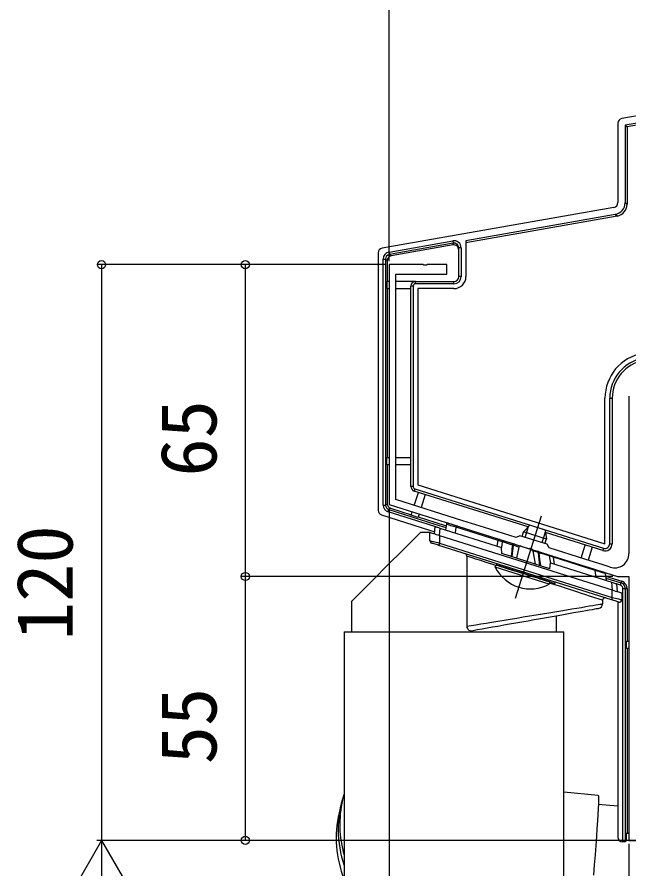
# Model space of a CAD drawing. Units: millimetres, scale not verified. Extents: x -700 to 700, y -1043 to 1037.
# Drawn here: x 389.9 to 517.5, y 630.8 to 808.4 of the extents above; entities that cross this region are included whole.
import ezdxf
from ezdxf.enums import TextEntityAlignment as Align

# ---------------------------------------------------------------- set-up
doc = ezdxf.new("R2010")
doc.units = ezdxf.units.MM
doc.header["$LTSCALE"] = 6
for name, color, linetype in [('0-3_YKK_11', 7, 'Continuous'), ('0-4_YKK_12', 2, 'Continuous'), ('0-5_YKK_13', 4, 'Continuous'), ('0-6_YKK_D', 6, 'Continuous')]:
    doc.layers.add(name, color=color, linetype=linetype)
doc.styles.add('ＭＳ ゴシック', font='')
doc.styles.get('ＭＳ ゴシック').set_extended_font_data('MS Gothic')

msp = doc.modelspace()

# ---------------------------------------------------------------- linework, layer by layer
at = {"layer": '0-3_YKK_11'}
msp.add_line((517.5, 729.411), (517.5, 696.594), dxfattribs=at)
msp.add_lwpolyline([(513.598, 693.733), (512.108, 694.203), (508.282, 695.409), (500.854, 697.751), (500.463, 698.504), (494.74, 700.308), (493.988, 699.916), (487.394, 701.995), (482.88, 703.419), (468.9, 707.827), (468.9, 754.8), (479.5, 754.8), (479.5, 756.8), (475.458, 756.8), (475.275, 756.68), (474.725, 756.68), (474.542, 756.8), (467.5, 756.8), (467.5, 706.8), (496.563, 697.636), (496.774, 697.696), (497.298, 697.53), (497.437, 697.361), (515.074, 691.8), (517.5, 691.8), (517.5, 636.8), (519.5, 636.8)], dxfattribs=at)
msp.add_arc((514.5, 696.594), 3, 252.5, 0.00001, dxfattribs=at)
at = {"layer": '0-4_YKK_12'}
msp.add_line((499.165, 704.365), (493.755, 687.207), dxfattribs=at)
at = {"layer": '0-5_YKK_13'}
for p, q in [((550.25, 793.266), (516.019, 787.231)), ((550.51, 791.789), (516.694, 785.826)), ((515.194, 786.248), (515.194, 769.71)), ((516.694, 785.826), (517.092, 785.493)), ((516.694, 785.826), (516.694, 769.708)), ((517.092, 785.493), (517.092, 769.375)), ((516.694, 769.708), (517.092, 769.375)), ((514.369, 768.728), (466.019, 760.202)), ((514.632, 767.251), (483.5, 761.761)), ((515.03, 766.917), (514.632, 767.251)), ((515.03, 766.917), (483.5, 761.358)), ((467.461, 759.411), (480.74, 761.752)), ((483.5, 761.761), (483.5, 754.3)), ((480.827, 760.886), (467.917, 758.61)), ((480.827, 760.886), (480.827, 761.261)), ((482.5, 760.272), (482, 760.272)), ((482.5, 760.272), (482.5, 754.3)), ((465.194, 759.219), (465.194, 705.573)), ((467.461, 759.411), (467.548, 758.919)), ((467.548, 758.919), (467.917, 758.61)), ((466.224, 706.693), (466.224, 757.936)), ((467.092, 757.627), (466.723, 757.936)), ((467.092, 757.627), (467.092, 753.3)), ((467, 753.3), (467, 751.8)), ((467.5, 753.3), (467, 753.3)), ((473, 753.3), (468.9, 753.3)), ((481, 752.8), (473, 752.8)), ((481, 752.8), (481, 753.3)), ((467, 751.8), (467.5, 751.8)), ((467.092, 751.8), (467.092, 716.565)), ((468.9, 751.8), (472, 751.8)), ((472.5, 752.3), (472, 752.3)), ((472.5, 752.3), (472.5, 710.564)), ((513.5, 698.634), (513.5, 728.946)), ((513.5, 728.946), (514, 728.946)), ((514, 728.946), (514, 698.634)), ((467, 715.065), (467, 716.565)), ((467, 716.565), (467.5, 716.565)), ((468.9, 716.565), (472, 716.565)), ((467.5, 715.065), (467, 715.065)), ((467.092, 715.065), (467.092, 706.964)), ((472, 715.065), (468.9, 715.065)), ((472.85, 710.087), (472.699, 709.61)), ((496.45, 702.122), (472.699, 709.61)), ((472.728, 706.619), (473.584, 709.332)), ((472.85, 710.087), (512.199, 697.68)), ((475.014, 708.881), (474.159, 706.168)), ((466.224, 706.693), (466.723, 706.693)), ((466.723, 706.693), (467.092, 706.964)), ((467.79, 706.012), (467.421, 705.742)), ((467.79, 706.012), (472.108, 704.651)), ((472.08, 704.563), (472.307, 705.284)), ((473.511, 704.112), (472.08, 704.563)), ((473.738, 704.833), (473.511, 704.112)), ((476.954, 700.674), (477.088, 702.204)), ((478.084, 701.89), (477.95, 700.36)), ((478.084, 701.89), (490.887, 697.853)), ((479.42, 702.681), (479.237, 701.526)), ((481.314, 700.872), (481.474, 702.046)), ((490.186, 699.299), (481.474, 702.046)), ((481.821, 702.285), (490.542, 699.535)), ((496.792, 702.492), (495.518, 701.112)), ((495.841, 699.961), (496.56, 702.241)), ((500.035, 701.47), (496.792, 702.492)), ((500.035, 701.47), (500.286, 699.608)), ((476, 700.974), (474, 700.974)), ((476, 699.244), (476, 700.974)), ((478, 700.344), (478, 698.771)), ((478, 700.344), (514, 688.993)), ((490.542, 699.535), (491.415, 699.26)), ((495.217, 700.158), (495.518, 701.112)), ((499.362, 698.851), (500.08, 701.131)), ((513.85, 686.943), (477.85, 698.294)), ((478, 698.771), (514, 687.42)), ((490.02, 698.127), (490.186, 699.294)), ((491.052, 699.021), (490.186, 699.294)), ((491.052, 699.021), (490.881, 697.855)), ((491, 696.559), (490.887, 697.853)), ((494.502, 697.941), (493.338, 698.308)), ((493.675, 698.547), (494.942, 698.147)), ((494.502, 697.941), (494.056, 695.596)), ((494.942, 698.147), (497.163, 697.447)), ((507.539, 695.644), (508.394, 698.356)), ((509.825, 697.905), (508.97, 695.193)), ((513.5, 698.634), (514, 698.634)), ((483.659, 696.06), (483.659, 681.417)), ((501, 693.406), (491, 696.559)), ((497.163, 697.447), (498.437, 697.046)), ((497.422, 697.178), (497.939, 694.372)), ((498.602, 696.807), (497.422, 697.178)), ((500.69, 696.335), (501.563, 696.06)), ((501.744, 695.823), (500.877, 696.096)), ((500.877, 696.096), (501.102, 694.576)), ((501.563, 696.06), (510.284, 693.31)), ((501.033, 690.67), (489.779, 694.218)), ((489.9, 694.495), (489.9, 694.18)), ((501.955, 694.364), (501.745, 695.818)), ((510.457, 693.071), (501.745, 695.818)), ((510.661, 691.619), (510.457, 693.071)), ((512.505, 692.436), (512.738, 690.964)), ((500.88, 690.184), (501.033, 690.67)), ((502.1, 690.333), (502.1, 690.648)), ((512.592, 691.886), (515.979, 690.818)), ((512.656, 691.479), (515.868, 690.466)), ((515.868, 690.466), (515.979, 690.818)), ((514.05, 688.977), (513.909, 690.595)), ((514, 687.42), (514, 688.993)), ((514.905, 690.281), (515.046, 688.663)), ((515.718, 689.99), (514.908, 690.246)), ((515.718, 689.99), (515.868, 690.466)), ((516.224, 636.494), (516.224, 689.3)), ((516, 688.362), (516, 686.947)), ((459.65, 686.624), (459.65, 680.265)), ((512, 686.845), (512, 686.102)), ((515.194, 686.519), (515.194, 637.492)), ((502.35, 683.561), (502.35, 680.265)), ((458.1, 680.265), (458.1, 644.396)), ((458.1, 680.265), (503.9, 680.265)), ((459.65, 680.265), (483.659, 680.265)), ((483.659, 680.265), (502.35, 680.265)), ((503.9, 612.265), (503.9, 680.265)), ((517, 676.8), (517, 678.3)), ((517, 678.3), (517.5, 678.3)), ((517.5, 676.8), (517, 676.8)), ((517.092, 676.8), (517.092, 638.392)), ((458.1, 646.614), (457.785, 645.27)), ((511.087, 646.192), (503.9, 646.821)), ((457.446, 644.263), (457.038, 642.52)), ((458.1, 643.453), (458.1, 612.265)), ((515.194, 643.925), (511.107, 644.283)), ((517, 638.3), (517.092, 638.392)), ((517, 636.8), (517, 638.3)), ((517, 638.3), (517.5, 638.3)), ((517.092, 638.392), (517.5, 638.392)), ((516.192, 636.494), (516.224, 636.494)), ((516.723, 636.523), (517, 636.8)), ((520, 636.8), (517, 636.8))]:
    msp.add_line(p, q, dxfattribs=at)
for points in [[(618.515, 803.47), (617.038, 803.209), (616.964, 803.103), (517.092, 785.493)], [(480.74, 761.752), (480.827, 761.261), (467.548, 758.919)], [(482.5, 754.3), (482, 754.3), (482, 760.272)], [(466.224, 757.936), (466.723, 757.936), (466.723, 706.693)], [(473, 752.8), (473, 753.3), (481, 753.3)], [(472.5, 710.564), (472, 710.564), (472, 752.3)], [(481, 751.8), (473.5, 751.8), (473.5, 710.931), (512.5, 698.634), (512.5, 728.946)], [(467.271, 705.266), (467.421, 705.742), (477, 702.721), (479.311, 701.993)], [(477.085, 702.171), (477, 702.198), (467.271, 705.266)], [(465.892, 704.621), (475.903, 701.464), (476.993, 701.121)], [(473.538, 704.199), (477, 703.108), (479.369, 702.361)], [(477.088, 702.204), (477.103, 702.199), (477.148, 702.185), (477.222, 702.162), (477.322, 702.13), (477.445, 702.092), (477.587, 702.047), (477.745, 701.997), (477.912, 701.944), (478.084, 701.89)], [(481.474, 702.046), (481.474, 702.046), (480.881, 702.229), (480.38, 702.384), (479.97, 702.511), (479.67, 702.603), (479.431, 702.677), (479.42, 702.681)], [(479.807, 702.92), (479.868, 702.9), (480.052, 702.842), (480.343, 702.751), (480.747, 702.623), (481.821, 702.285)], [(474, 700.974), (472.767, 699.741), (471.565, 698.54), (470.4, 697.374), (469.275, 696.249), (468.195, 695.169), (467.163, 694.138), (466.185, 693.159), (465.263, 692.238), (464.402, 691.376), (463.604, 690.578), (462.872, 689.846), (462.21, 689.184), (461.619, 688.594), (461.103, 688.077), (460.662, 687.637), (460.3, 687.274), (460.016, 686.991), (459.813, 686.787), (459.691, 686.665), (459.65, 686.624)], [(476, 700.974), (476.03, 700.965), (476.121, 700.936), (476.268, 700.89), (476.468, 700.827), (476.714, 700.749), (477, 700.659), (477.316, 700.559), (477.653, 700.453), (478, 700.344)], [(499.986, 698.654), (500.286, 699.608), (495.518, 701.112)], [(512.199, 697.68), (512.049, 697.204), (500.102, 700.97)], [(476, 699.244), (476.03, 699.237), (476.121, 699.215), (476.268, 699.181), (476.468, 699.133), (476.714, 699.075), (477, 699.007), (477.316, 698.933), (477.653, 698.853), (478, 698.771)], [(478, 698.771), (477.971, 698.678), (477.942, 698.588), (477.916, 698.506), (477.894, 698.434), (477.875, 698.374), (477.861, 698.33), (477.853, 698.303), (477.85, 698.294), (477.589, 698.376), (477.337, 698.456), (477.1, 698.531), (476.885, 698.598), (476.701, 698.656), (476.551, 698.704), (476.44, 698.739), (476.372, 698.76), (476.35, 698.767)], [(493.212, 698.38), (493.212, 698.38), (492.811, 698.499), (492.15, 698.695), (491.591, 698.861), (491.052, 699.021), (491.052, 699.021)], [(491.415, 699.26), (491.921, 699.1), (492.439, 698.937), (493.069, 698.738), (493.475, 698.61)], [(492.975, 695.937), (493.106, 697.137), (493.242, 698.371)], [(493.338, 698.308), (493.272, 697.716), (493.141, 696.531), (493.072, 695.906)], [(493.242, 698.371), (493.212, 698.38), (493.212, 698.38)], [(493.242, 698.371), (493.262, 698.425), (493.287, 698.476), (493.316, 698.521), (493.348, 698.559), (493.381, 698.587), (493.414, 698.606), (493.446, 698.613), (493.475, 698.61)], [(493.242, 698.371), (493.317, 698.323), (493.338, 698.308)], [(493.675, 698.547), (493.631, 698.561), (493.475, 698.61)], [(489.737, 694.084), (488.923, 694.348), (487.737, 694.734), (486.609, 695.1), (485.549, 695.445), (484.563, 695.766), (483.659, 696.06)], [(498.623, 696.987), (498.561, 697.006), (498.437, 697.046)], [(498.602, 696.807), (498.666, 696.768), (498.698, 696.748)], [(498.926, 694.06), (498.773, 695.358), (498.602, 696.807)], [(498.623, 696.987), (498.645, 696.976), (498.663, 696.959), (498.679, 696.935), (498.691, 696.906), (498.699, 696.872), (498.703, 696.833), (498.703, 696.792), (498.698, 696.748)], [(498.623, 696.987), (499.042, 696.855), (499.655, 696.662), (500.188, 696.494), (500.69, 696.335)], [(498.734, 696.736), (498.734, 696.737), (498.698, 696.748)], [(498.698, 696.748), (498.862, 695.358), (499.017, 694.032)], [(500.877, 696.096), (500.877, 696.096), (500.347, 696.254), (499.794, 696.42), (499.139, 696.616), (498.734, 696.736), (498.734, 696.736)], [(500.88, 690.184), (489.626, 693.733), (489.779, 694.218)], [(501, 693.406), (501.107, 694.631), (513.909, 690.595)], [(489.9, 694.18), (489.914, 694.176), (490.022, 694.142), (490.238, 694.074), (490.556, 693.973), (490.971, 693.842), (491.476, 693.683), (492.062, 693.499), (492.718, 693.292), (493.432, 693.066), (494.193, 692.827), (494.985, 692.577), (495.796, 692.321), (496.611, 692.064), (497.414, 691.811), (498.192, 691.566), (498.932, 691.332), (499.618, 691.116), (500.241, 690.92), (500.787, 690.747), (501.248, 690.602), (501.616, 690.486), (501.883, 690.402), (502.046, 690.351), (502.1, 690.333)], [(510.284, 693.31), (510.91, 693.113), (511.429, 692.949), (511.817, 692.827), (512.094, 692.74), (512.299, 692.675)], [(512.505, 692.436), (512.297, 692.5), (512.017, 692.587), (511.62, 692.71), (510.751, 692.98), (510.457, 693.071), (510.457, 693.071)], [(512, 686.845), (511.943, 686.863), (511.772, 686.919), (511.488, 687.011), (511.094, 687.139), (510.592, 687.303), (509.985, 687.5), (509.279, 687.729), (508.478, 687.99), (507.588, 688.279), (506.615, 688.596), (505.566, 688.937), (504.449, 689.3), (503.271, 689.683), (502.042, 690.082), (500.959, 690.435)], [(513.909, 690.595), (514.105, 690.533), (514.292, 690.474), (514.465, 690.419), (514.615, 690.372), (514.738, 690.333), (514.83, 690.304), (514.886, 690.287), (514.905, 690.281)], [(514, 688.993), (514.347, 688.884), (514.684, 688.777), (515, 688.678), (515.286, 688.588), (515.532, 688.51), (515.732, 688.447), (515.879, 688.4), (515.97, 688.372), (516, 688.362)], [(516.224, 689.3), (516.723, 689.3), (516.723, 636.523), (516.224, 636.494)], [(516.723, 689.3), (517.092, 689.3), (517.092, 678.3)], [(514, 687.42), (513.971, 687.327), (513.942, 687.238), (513.916, 687.155), (513.894, 687.083), (513.875, 687.024), (513.861, 686.98), (513.853, 686.953), (513.85, 686.943)], [(514, 687.42), (514.347, 687.338), (514.684, 687.258), (515, 687.184), (515.286, 687.116), (515.532, 687.058), (515.732, 687.011), (515.879, 686.976), (515.97, 686.954), (516, 686.947)], [(483.659, 681.417), (484.563, 681.566), (485.549, 681.729), (486.609, 681.904), (487.737, 682.091), (488.923, 682.287), (490.16, 682.491), (491.439, 682.703), (492.75, 682.92), (494.085, 683.14), (495.433, 683.363), (496.785, 683.587), (498.131, 683.809), (499.463, 684.029), (500.77, 684.245), (502.042, 684.456), (503.271, 684.659), (504.449, 684.853), (505.566, 685.038), (506.615, 685.211), (507.588, 685.372), (508.478, 685.519), (509.279, 685.652), (509.985, 685.769), (510.592, 685.869), (511.094, 685.952), (511.488, 686.017), (511.772, 686.064), (511.943, 686.092), (512, 686.102)], [(515.35, 686.47), (515.327, 686.478), (515.259, 686.499), (515.149, 686.534), (514.999, 686.581), (514.814, 686.639), (514.6, 686.707), (514.363, 686.782), (514.11, 686.861), (513.85, 686.943)], [(511.174, 685.117), (511.118, 685.107), (510.951, 685.078), (510.675, 685.029), (510.291, 684.961), (509.802, 684.875), (509.211, 684.771), (508.524, 684.65), (507.745, 684.512), (506.881, 684.36), (505.936, 684.193), (504.919, 684.014), (503.838, 683.823), (502.699, 683.623), (501.512, 683.413), (500.285, 683.197), (499.027, 682.975), (497.749, 682.75), (496.459, 682.522), (495.166, 682.294), (493.881, 682.068), (492.613, 681.844), (491.372, 681.625), (490.166, 681.413), (489.005, 681.208), (487.897, 681.013), (486.851, 680.828), (485.874, 680.656), (484.973, 680.497)], [(511.086, 646.192), (511.123, 646.078), (511.139, 645.739), (511.136, 645.178), (511.111, 644.4), (511.067, 643.414), (511.004, 642.228), (510.921, 640.855), (510.82, 639.308), (510.702, 637.603), (510.567, 635.756), (510.419, 633.786), (510.256, 631.713), (510.083, 629.558)]]:
    msp.add_lwpolyline(points, dxfattribs=at)
for centre, radius, start, end in [((481.007, 760.283), 1.493, 359.57947, 100.29308), ((480.999, 760.274), 1.001, 359.86398, 99.9001), ((467.709, 757.946), 1.486, 99.62426, 180.37576), ((467.718, 757.939), 0.995, 99.86961, 180.13065), ((473, 752.3), 1, 90, 180), ((473, 752.3), 0.5, 90, 180), ((481, 754.3), 2.5, 270, 0), ((481, 754.3), 1.5, 270, 0), ((481, 754.3), 1, 270, 0), ((522, 728.946), 9.5, 100, 180), ((522, 728.946), 8.5, 100, 180), ((522, 728.946), 8, 100, 180), ((473, 710.564), 1, 180, 252.5), ((473, 710.564), 0.5, 180, 252.5), ((467.711, 706.686), 1.487, 179.72019, 252.77987), ((467.719, 706.692), 0.996, 179.89308, 252.6069), ((479.716, 702.634), 0.3, 72.5, 171), ((481.758, 702.005), 0.287, 77.45371, 171.81592), ((476.5, 699.244), 0.5, 180, 252.5), ((491.341, 698.977), 0.292, 75.29019, 171.44306), ((493.619, 698.269), 0.284, 78.70053, 172.03342), ((512.5, 698.634), 1.5, 252.5, 0), ((512.5, 698.634), 1, 252.5, 0), ((483.056, 696.02), 0.604, 3.79476, 75.40029), ((498.348, 696.808), 0.254, 359.64007, 69.53166), ((500.602, 696.074), 0.276, 4.65884, 71.33931), ((496.98, 697.434), 8.232, 206.7189, 298.2811), ((510.196, 693.064), 0.261, 1.43041, 70.23903), ((512.208, 692.389), 0.3, 9, 72.5), ((515.5, 689.3), 1.592, 27.7683, 72.5), ((515.5, 689.3), 0.724, 14.37639, 72.5), ((515.5, 689.3), 1.223, 19.26241, 72.5), ((515.5, 689.3), 0.724, 0, 14.37639), ((515.5, 689.3), 1.223, 0, 19.26241), ((515.5, 689.3), 1.592, 0, 27.7683), ((512.5, 686.845), 0.5, 72.5, 180), ((511, 686.102), 1, 280, 0), ((515.5, 686.947), 0.5, 252.5, 0), ((484.689, 681.489), 1.032, 184.03424, 285.96133), ((479.68, 639.052), 22.836, 161.44915, 199.09086), ((479.923, 640.083), 22.738, 166.81361, 196.3052), ((479.277, 637.309), 22.842, 166.81473, 202.00881)]:
    msp.add_arc(centre, radius, start, end, dxfattribs=at)
for centre, major_axis, ratio, start_param, end_param in [((516.196, 786.244), (-0.768, 0.645), 0.996828, 5.5866177, 6.9797529), ((514.192, 769.714), (0.768, -0.645), 0.996828, 5.5866177, 6.9797529), ((514.19, 769.716), (1.921, -1.612), 0.996828, 5.5866177, 6.9797529), ((514.587, 769.382), (1.921, -1.612), 0.996828, 5.5866177, 6.9797529), ((466.196, 759.216), (-0.768, 0.645), 0.996828, 5.5866177, 6.9797529), ((481, 759.899), (0, -1.002), 0.998077, 1.5707963, 3.3157967), ((468.094, 757.624), (-0.768, 0.645), 0.996828, 5.5866177, 6.9797529), ((468.094, 706.967), (-0.809, -0.593), 0.997136, 5.6518704, 6.9145002), ((466.196, 705.575), (-0.809, -0.593), 0.997136, 5.6518704, 6.9145002), ((490.451, 699.249), (0.09, 0.286), 0.897608, 6.2831853, 7.9616561), ((491.338, 698.969), (1.15, -0.335), 0.249453, 3.1601961, 3.1772726), ((494.852, 697.861), (-0.342, 0.108), 0.835557, 4.712389, 6.3814954), ((497.073, 697.161), (-0.342, 0.108), 0.835557, 3.5584763, 4.712389), ((501.473, 695.774), (0.09, 0.286), 0.897608, 5.1534679, 6.2831853), ((502.732, 695.377), (0.982, -0.483), 0.231503, 3.2832882, 3.2988919), ((514.192, 688.341), (0.809, 0.593), 0.997136, 5.9414775, 6.2403915), ((481, 643.965), (22.773, -2.633), 0.914152, 3.2469134, 3.2674233), ((481, 643.965), (2.874, 24.852), 0.914152, 1.6761171, 1.696627), ((516.196, 637.496), (-0.71, -0.71), 0.99628, 5.4996506, 7.06672)]:
    msp.add_ellipse(centre, major_axis=major_axis, ratio=ratio, start_param=start_param, end_param=end_param, dxfattribs=at)
at = {"layer": '0-6_YKK_D'}
for p, q in [((467.5, 757.5), (467.5, 827.8)), ((466.8, 756.8), (406.5, 756.8)), ((407.5, 756.8), (407.5, 636.8)), ((466.8, 756.8), (436.5, 756.8)), ((437.5, 691.8), (437.5, 756.8)), ((467.5, 706.02), (467.5, 485.8)), ((514.12, 691.8), (436.5, 691.8)), ((514.12, 691.8), (436.5, 691.8)), ((437.5, 636.8), (437.5, 691.8)), ((407.5, 636.8), (400.5, 624.676)), ((516.8, 636.8), (406.5, 636.8)), ((516.8, 636.8), (406.5, 636.8)), ((407.5, 636.8), (414.5, 624.676)), ((407.5, 636.8), (407.5, 612.551)), ((516.8, 636.8), (436.5, 636.8)), ((517.5, 636.1), (517.5, 515.8))]:
    msp.add_line(p, q, dxfattribs=at)
for centre in [(407.5, 756.8), (437.5, 756.8), (437.5, 691.8), (437.5, 691.8), (437.5, 636.8)]:
    msp.add_circle(centre, 0.85, dxfattribs=at)

# ---------------------------------------------------------------- texts
at = {"layer": '0-6_YKK_D', "style": 'ＭＳ ゴシック'}
for s, p in [('65', (435, 712.618)), ('120', (405, 678.527)), ('55', (435, 652.664))]:
    msp.add_text(s, height=11.73, rotation=90, dxfattribs=at).set_placement(p, align=Align.BOTTOM_LEFT)

doc.saveas('drawing.dxf')
